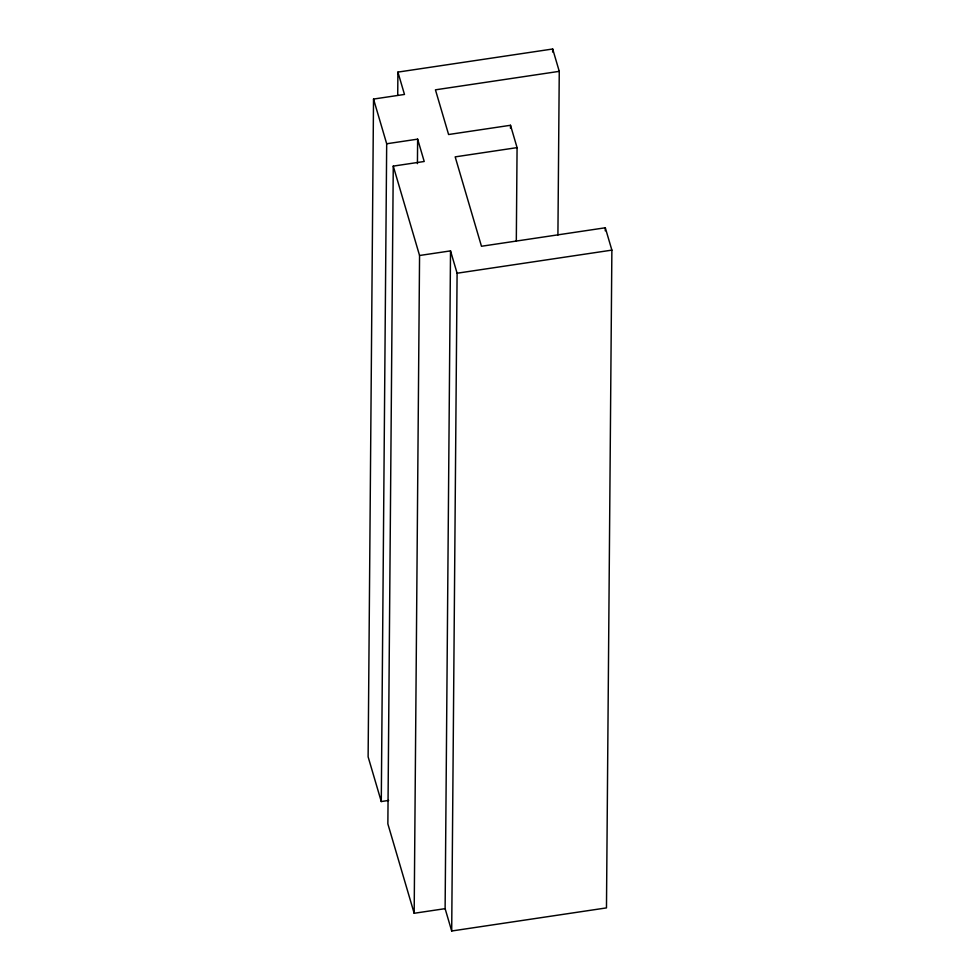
<?xml version="1.0" encoding="UTF-8"?>
<svg xmlns="http://www.w3.org/2000/svg" width="980" height="980" viewBox="0 0 980 980"><rect width="100%" height="100%" fill="white"/><g stroke="black" fill="none" stroke-linecap="round" stroke-linejoin="round"><path stroke-width="1.47" d="M557.914 235.029L559.262 71.344L552.683 49L397.905 72.104L404.483 94.448L373.527 99.066L368.125 756.842L381.281 801.542L388.656 800.439M381.281 801.542L386.684 143.766L373.527 99.066M386.684 143.766L417.639 139.148L424.218 161.492L393.262 166.11L387.86 823.886L414.173 913.274L445.116 908.656L450.518 250.88L419.563 255.498L414.173 913.274M397.721 95.048L397.905 72.104M417.431 163.623L417.639 139.148M559.262 71.344L435.439 89.829L448.595 134.517L510.507 125.281L517.073 147.625L455.173 156.874L481.474 246.262L605.297 227.777L611.875 250.121L606.473 907.897L451.694 931L457.096 273.224L450.518 250.88M510.482 128.343L510.507 125.281M516.313 240.945L517.073 147.625M552.659 52.063L552.683 49M605.273 230.839L605.297 227.777M457.096 273.224L611.875 250.121M393.262 166.11L419.563 255.498M445.116 908.656L451.694 931"/></g></svg>
